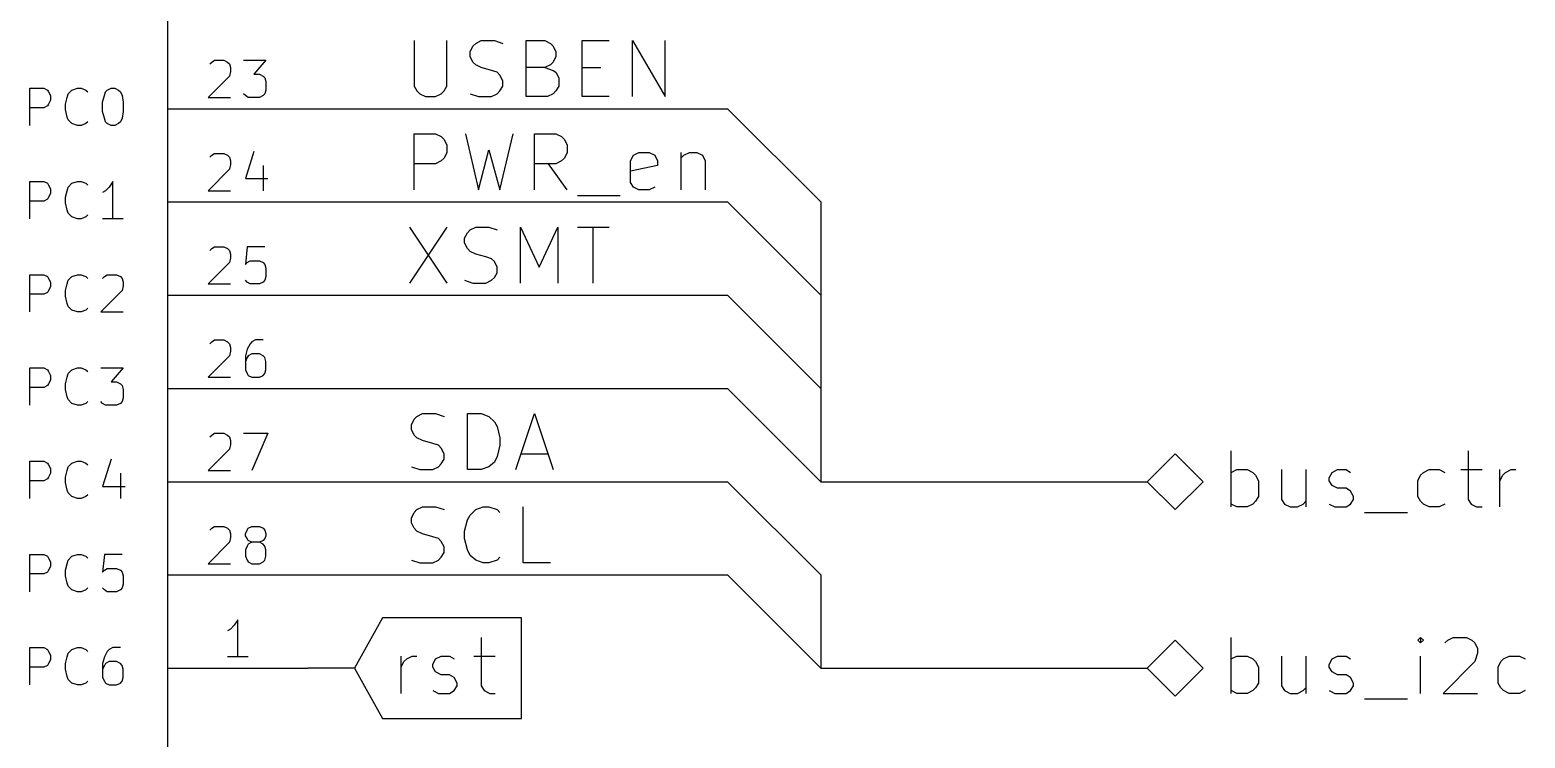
# Model space of a CAD drawing. Extents: x 10 to 287, y -200 to -10.
# Drawn here: x 119.43 to 160.15, y -100.97 to -81.67 of the extents above; entities that cross this region are included whole.
import ezdxf

# ---------------------------------------------------------------- set-up
doc = ezdxf.new("R2010")
doc.units = 0
doc.header["$MEASUREMENT"] = 0
doc.layers.add('BLACK', color=7, linetype='CONTINUOUS')
doc.layers.add('WHITE', color=7, linetype='CONTINUOUS')

msp = doc.modelspace()

# ---------------------------------------------------------------- linework, layer by layer
at = {"layer": 'Black'}
for p, q in [((123.19, -123.19), (123.19, -59.69)), ((124.333, -82.6008), (124.384, -82.55)), ((124.384, -82.55), (124.46, -82.4992)), ((124.46, -82.4992), (124.714, -82.4992)), ((124.714, -82.4992), (124.816, -82.55)), ((124.816, -82.55), (124.866, -82.6008)), ((124.866, -82.6008), (124.892, -82.7024)), ((125.247, -82.4992), (125.857, -82.4992)), ((125.857, -82.4992), (125.527, -82.8802)), ((124.866, -82.931), (124.282, -83.5152)), ((124.892, -82.804), (124.866, -82.931)), ((124.892, -82.7024), (124.892, -82.804)), ((125.527, -82.8802), (125.679, -82.8802)), ((125.679, -82.8802), (125.781, -82.931)), ((125.781, -82.931), (125.832, -82.9818)), ((125.832, -82.9818), (125.857, -83.0834)), ((125.298, -83.4644), (125.247, -83.4136)), ((125.374, -83.5152), (125.298, -83.4644)), ((125.781, -83.4644), (125.679, -83.5152)), ((125.832, -83.4136), (125.781, -83.4644)), ((125.857, -83.312), (125.832, -83.4136)), ((125.857, -83.0834), (125.857, -83.312)), ((123.19, -83.82), (127, -83.82)), ((124.282, -83.5152), (124.892, -83.5152)), ((125.679, -83.5152), (125.374, -83.5152)), ((127, -83.82), (138.43, -83.82)), ((138.43, -83.82), (140.97, -86.36)), ((124.333, -85.1408), (124.384, -85.09)), ((124.384, -85.09), (124.46, -85.0392)), ((124.46, -85.0392), (124.714, -85.0392)), ((124.714, -85.0392), (124.816, -85.09)), ((124.816, -85.09), (124.866, -85.1408)), ((125.527, -84.9884), (125.298, -85.725)), ((124.866, -85.471), (124.282, -86.0552)), ((124.866, -85.1408), (124.892, -85.2424)), ((124.892, -85.344), (124.866, -85.471)), ((124.892, -85.2424), (124.892, -85.344)), ((125.781, -85.3694), (125.781, -86.0552)), ((125.298, -85.725), (125.908, -85.725)), ((124.282, -86.0552), (124.892, -86.0552)), ((123.19, -86.36), (127, -86.36)), ((127, -86.36), (138.43, -86.36)), ((138.43, -86.36), (140.97, -88.9)), ((140.97, -86.36), (140.97, -93.98)), ((124.333, -87.6808), (124.384, -87.63)), ((124.384, -87.63), (124.46, -87.5792)), ((124.46, -87.5792), (124.714, -87.5792)), ((124.714, -87.5792), (124.816, -87.63)), ((124.816, -87.63), (124.866, -87.6808)), ((124.866, -87.6808), (124.892, -87.7824)), ((124.892, -87.884), (124.866, -88.011)), ((124.892, -87.7824), (124.892, -87.884)), ((125.349, -87.5792), (125.298, -88.0618)), ((125.832, -87.5792), (125.349, -87.5792)), ((124.866, -88.011), (124.282, -88.5952)), ((125.298, -88.0618), (125.349, -88.011)), ((125.349, -88.011), (125.425, -87.9602)), ((125.425, -87.9602), (125.679, -87.9602)), ((125.679, -87.9602), (125.781, -88.011)), ((125.781, -88.011), (125.832, -88.0618)), ((125.832, -88.0618), (125.857, -88.1634)), ((125.857, -88.1634), (125.857, -88.392)), ((124.282, -88.5952), (124.892, -88.5952)), ((125.349, -88.5444), (125.298, -88.4936)), ((125.425, -88.5952), (125.349, -88.5444)), ((125.679, -88.5952), (125.425, -88.5952)), ((125.781, -88.5444), (125.679, -88.5952)), ((125.832, -88.4936), (125.781, -88.5444)), ((125.857, -88.392), (125.832, -88.4936)), ((123.19, -88.9), (127, -88.9)), ((127, -88.9), (138.43, -88.9)), ((138.43, -88.9), (140.97, -91.44)), ((124.333, -90.2208), (124.384, -90.17)), ((124.384, -90.17), (124.46, -90.1192)), ((124.46, -90.1192), (124.714, -90.1192)), ((124.714, -90.1192), (124.816, -90.17)), ((124.816, -90.17), (124.866, -90.2208)), ((124.866, -90.2208), (124.892, -90.3224)), ((124.892, -90.3224), (124.892, -90.424)), ((125.349, -90.3732), (125.298, -90.551)), ((125.425, -90.2208), (125.349, -90.3732)), ((125.476, -90.17), (125.425, -90.2208)), ((125.578, -90.1192), (125.476, -90.17)), ((125.781, -90.1192), (125.578, -90.1192)), ((124.866, -90.551), (124.282, -91.1352)), ((124.892, -90.424), (124.866, -90.551)), ((125.298, -90.551), (125.298, -90.932)), ((125.349, -90.6018), (125.298, -90.7034)), ((125.374, -90.551), (125.349, -90.6018)), ((125.476, -90.5002), (125.374, -90.551)), ((125.679, -90.5002), (125.476, -90.5002)), ((125.781, -90.551), (125.679, -90.5002)), ((125.832, -90.6018), (125.781, -90.551)), ((125.857, -90.7034), (125.832, -90.6018)), ((125.857, -90.932), (125.857, -90.7034)), ((124.282, -91.1352), (124.892, -91.1352)), ((125.298, -90.932), (125.349, -91.0336)), ((125.349, -91.0336), (125.374, -91.0844)), ((125.374, -91.0844), (125.476, -91.1352)), ((125.476, -91.1352), (125.679, -91.1352)), ((125.679, -91.1352), (125.781, -91.0844)), ((125.781, -91.0844), (125.832, -91.0336)), ((125.832, -91.0336), (125.857, -90.932)), ((123.19, -91.44), (127, -91.44)), ((127, -91.44), (138.43, -91.44)), ((138.43, -91.44), (140.97, -93.98)), ((124.333, -92.7608), (124.384, -92.71)), ((124.384, -92.71), (124.46, -92.6592)), ((124.46, -92.6592), (124.714, -92.6592)), ((124.714, -92.6592), (124.816, -92.71)), ((124.816, -92.71), (124.866, -92.7608)), ((124.866, -92.7608), (124.892, -92.8624)), ((125.247, -92.6592), (125.908, -92.6592)), ((125.908, -92.6592), (125.476, -93.6752)), ((124.866, -93.091), (124.282, -93.6752)), ((124.892, -92.964), (124.866, -93.091)), ((124.892, -92.8624), (124.892, -92.964)), ((149.86, -93.98), (150.622, -93.218)), ((150.622, -93.218), (151.384, -93.98)), ((152.146, -94.6658), (152.146, -93.1418)), ((158.598, -93.1418), (158.598, -94.4626)), ((123.19, -93.98), (127, -93.98)), ((124.282, -93.6752), (124.892, -93.6752)), ((127, -93.98), (138.43, -93.98)), ((138.43, -93.98), (140.97, -96.52)), ((140.97, -93.98), (149.86, -93.98)), ((150.622, -94.742), (149.86, -93.98)), ((151.384, -93.98), (150.622, -94.742)), ((152.146, -93.726), (152.298, -93.6498)), ((152.298, -93.6498), (152.578, -93.6498)), ((152.578, -93.6498), (152.73, -93.726)), ((152.73, -93.726), (152.806, -93.8022)), ((152.806, -93.8022), (152.883, -93.9546)), ((152.883, -93.9546), (152.883, -94.3864)), ((153.518, -93.6498), (153.518, -94.4626)), ((154.178, -93.6498), (154.178, -94.6658)), ((154.813, -93.8784), (154.889, -93.726)), ((154.813, -93.9546), (154.813, -93.8784)), ((154.889, -94.0816), (154.813, -93.9546)), ((154.889, -93.726), (155.042, -93.6498)), ((155.042, -93.6498), (155.27, -93.6498)), ((155.27, -93.6498), (155.397, -93.726)), ((157.226, -93.9546), (157.302, -93.8022)), ((157.226, -94.3864), (157.226, -93.9546)), ((157.302, -93.8022), (157.378, -93.726)), ((157.378, -93.726), (157.531, -93.6498)), ((157.531, -93.6498), (157.81, -93.6498)), ((157.81, -93.6498), (157.963, -93.726)), ((158.394, -93.6498), (158.979, -93.6498)), ((159.461, -94.6658), (159.461, -93.6498)), ((159.461, -93.9546), (159.537, -93.8022)), ((159.537, -93.8022), (159.614, -93.726)), ((159.614, -93.726), (159.766, -93.6498)), ((159.766, -93.6498), (159.893, -93.6498)), ((152.883, -94.3864), (152.806, -94.5134)), ((155.042, -94.1578), (154.889, -94.0816)), ((155.27, -94.1578), (155.042, -94.1578)), ((155.397, -94.234), (155.27, -94.1578)), ((155.473, -94.3864), (155.397, -94.234)), ((155.473, -94.4626), (155.473, -94.3864)), ((157.302, -94.5134), (157.226, -94.3864)), ((152.298, -94.6658), (152.146, -94.5896)), ((152.578, -94.6658), (152.298, -94.6658)), ((152.73, -94.5896), (152.578, -94.6658)), ((152.806, -94.5134), (152.73, -94.5896)), ((153.518, -94.4626), (153.594, -94.5896)), ((153.594, -94.5896), (153.746, -94.6658)), ((153.746, -94.6658), (153.949, -94.6658)), ((153.949, -94.6658), (154.102, -94.5896)), ((154.102, -94.5896), (154.178, -94.5134)), ((154.813, -94.5896), (154.965, -94.6658)), ((154.965, -94.6658), (155.27, -94.6658)), ((155.27, -94.6658), (155.397, -94.5896)), ((155.397, -94.5896), (155.473, -94.4626)), ((155.778, -94.8182), (156.947, -94.8182)), ((157.378, -94.5896), (157.302, -94.5134)), ((157.531, -94.6658), (157.378, -94.5896)), ((157.81, -94.6658), (157.531, -94.6658)), ((157.963, -94.5896), (157.81, -94.6658)), ((158.598, -94.4626), (158.674, -94.5896)), ((158.674, -94.5896), (158.826, -94.6658)), ((158.826, -94.6658), (158.979, -94.6658)), ((124.333, -95.3008), (124.384, -95.25)), ((124.384, -95.25), (124.46, -95.1992)), ((124.46, -95.1992), (124.714, -95.1992)), ((124.714, -95.1992), (124.816, -95.25)), ((124.816, -95.25), (124.866, -95.3008)), ((125.349, -95.3008), (125.374, -95.25)), ((125.374, -95.25), (125.476, -95.1992)), ((125.476, -95.1992), (125.679, -95.1992)), ((125.679, -95.1992), (125.781, -95.25)), ((125.781, -95.25), (125.832, -95.3008)), ((124.866, -95.631), (124.282, -96.2152)), ((124.866, -95.3008), (124.892, -95.4024)), ((124.892, -95.504), (124.866, -95.631)), ((124.892, -95.4024), (124.892, -95.504)), ((125.298, -95.4024), (125.349, -95.3008)), ((125.298, -95.4532), (125.298, -95.4024)), ((125.349, -95.5294), (125.298, -95.4532)), ((125.374, -95.5802), (125.349, -95.5294)), ((125.374, -95.6818), (125.349, -95.7326)), ((125.476, -95.631), (125.374, -95.5802)), ((125.476, -95.631), (125.374, -95.6818)), ((125.679, -95.631), (125.476, -95.631)), ((125.781, -95.5802), (125.679, -95.631)), ((125.781, -95.6818), (125.679, -95.631)), ((125.832, -95.5294), (125.781, -95.5802)), ((125.832, -95.7326), (125.781, -95.6818)), ((125.832, -95.3008), (125.857, -95.4024)), ((125.857, -95.4532), (125.832, -95.5294)), ((125.857, -95.4024), (125.857, -95.4532)), ((125.349, -95.7326), (125.298, -95.8342)), ((125.298, -95.8342), (125.298, -96.012)), ((125.298, -96.012), (125.349, -96.1136)), ((125.857, -95.8342), (125.832, -95.7326)), ((125.832, -96.1136), (125.857, -96.012)), ((125.857, -96.012), (125.857, -95.8342)), ((124.282, -96.2152), (124.892, -96.2152)), ((125.349, -96.1136), (125.374, -96.1644)), ((125.374, -96.1644), (125.476, -96.2152)), ((125.476, -96.2152), (125.679, -96.2152)), ((125.679, -96.2152), (125.781, -96.1644)), ((125.781, -96.1644), (125.832, -96.1136)), ((123.19, -96.52), (127, -96.52)), ((127, -96.52), (138.43, -96.52)), ((138.43, -96.52), (140.97, -99.06)), ((140.97, -96.52), (140.97, -99.06)), ((129.032, -97.6884), (128.27, -99.06)), ((132.817, -97.6884), (129.032, -97.6884)), ((132.817, -99.06), (132.817, -97.6884)), ((124.892, -97.9932), (124.816, -98.044)), ((124.993, -97.8916), (124.892, -97.9932)), ((125.095, -97.7392), (124.993, -97.8916)), ((125.095, -98.7552), (125.095, -97.7392)), ((131.724, -98.2218), (131.724, -99.5426)), ((149.86, -99.06), (150.622, -98.298)), ((150.622, -98.298), (151.384, -99.06)), ((152.146, -99.7458), (152.146, -98.2218)), ((157.302, -98.2218), (157.226, -98.298)), ((157.226, -98.298), (157.302, -98.3742)), ((157.378, -98.298), (157.302, -98.2218)), ((157.302, -98.2218), (157.302, -98.3742)), ((157.302, -98.3742), (157.378, -98.298)), ((157.963, -98.3742), (158.039, -98.298)), ((158.039, -98.298), (158.191, -98.2218)), ((158.191, -98.2218), (158.547, -98.2218)), ((158.547, -98.2218), (158.699, -98.298)), ((158.699, -98.298), (158.775, -98.3742)), ((158.775, -98.3742), (158.852, -98.5266)), ((158.852, -98.5266), (158.852, -98.6536)), ((125.374, -98.7552), (124.816, -98.7552)), ((129.54, -99.7458), (129.54, -98.7298)), ((129.54, -99.0346), (129.616, -98.8822)), ((129.616, -98.8822), (129.692, -98.806)), ((129.692, -98.806), (129.845, -98.7298)), ((129.845, -98.7298), (129.972, -98.7298)), ((130.404, -98.9584), (130.48, -98.806)), ((130.48, -98.806), (130.632, -98.7298)), ((130.632, -98.7298), (130.861, -98.7298)), ((130.861, -98.7298), (130.988, -98.806)), ((131.521, -98.7298), (132.105, -98.7298)), ((152.146, -98.806), (152.298, -98.7298)), ((152.298, -98.7298), (152.578, -98.7298)), ((152.578, -98.7298), (152.73, -98.806)), ((152.73, -98.806), (152.806, -98.8822)), ((152.806, -98.8822), (152.883, -99.0346)), ((153.518, -98.7298), (153.518, -99.5426)), ((154.178, -98.7298), (154.178, -99.7458)), ((154.813, -98.9584), (154.889, -98.806)), ((154.889, -98.806), (155.042, -98.7298)), ((155.042, -98.7298), (155.27, -98.7298)), ((155.27, -98.7298), (155.397, -98.806)), ((157.302, -99.7458), (157.302, -98.7298)), ((158.775, -98.8822), (157.912, -99.7458)), ((158.852, -98.6536), (158.775, -98.8822)), ((159.41, -99.0346), (159.487, -98.8822)), ((159.487, -98.8822), (159.563, -98.806)), ((159.563, -98.806), (159.715, -98.7298)), ((159.715, -98.7298), (159.995, -98.7298)), ((159.995, -98.7298), (160.147, -98.806)), ((123.19, -99.06), (127, -99.06)), ((128.27, -99.06), (127, -99.06)), ((128.27, -99.06), (129.032, -100.432)), ((130.404, -99.0346), (130.404, -98.9584)), ((130.48, -99.1616), (130.404, -99.0346)), ((130.632, -99.2378), (130.48, -99.1616)), ((130.861, -99.2378), (130.632, -99.2378)), ((130.988, -99.314), (130.861, -99.2378)), ((131.064, -99.4664), (130.988, -99.314)), ((132.817, -100.432), (132.817, -99.06)), ((140.97, -99.06), (149.86, -99.06)), ((150.622, -99.822), (149.86, -99.06)), ((151.384, -99.06), (150.622, -99.822)), ((152.883, -99.0346), (152.883, -99.4664)), ((154.813, -99.0346), (154.813, -98.9584)), ((154.889, -99.1616), (154.813, -99.0346)), ((155.042, -99.2378), (154.889, -99.1616)), ((155.27, -99.2378), (155.042, -99.2378)), ((155.397, -99.314), (155.27, -99.2378)), ((155.473, -99.4664), (155.397, -99.314)), ((159.41, -99.4664), (159.41, -99.0346)), ((130.404, -99.6696), (130.556, -99.7458)), ((130.556, -99.7458), (130.861, -99.7458)), ((130.861, -99.7458), (130.988, -99.6696)), ((130.988, -99.6696), (131.064, -99.5426)), ((131.064, -99.5426), (131.064, -99.4664)), ((131.724, -99.5426), (131.801, -99.6696)), ((131.801, -99.6696), (131.953, -99.7458)), ((131.953, -99.7458), (132.105, -99.7458)), ((152.298, -99.7458), (152.146, -99.6696)), ((152.578, -99.7458), (152.298, -99.7458)), ((152.73, -99.6696), (152.578, -99.7458)), ((152.806, -99.5934), (152.73, -99.6696)), ((152.883, -99.4664), (152.806, -99.5934)), ((153.518, -99.5426), (153.594, -99.6696)), ((153.594, -99.6696), (153.746, -99.7458)), ((153.746, -99.7458), (153.949, -99.7458)), ((153.949, -99.7458), (154.102, -99.6696)), ((154.102, -99.6696), (154.178, -99.5934)), ((154.813, -99.6696), (154.965, -99.7458)), ((154.965, -99.7458), (155.27, -99.7458)), ((155.27, -99.7458), (155.397, -99.6696)), ((155.397, -99.6696), (155.473, -99.5426)), ((155.473, -99.5426), (155.473, -99.4664)), ((157.912, -99.7458), (158.852, -99.7458)), ((159.487, -99.5934), (159.41, -99.4664)), ((159.563, -99.6696), (159.487, -99.5934)), ((159.715, -99.7458), (159.563, -99.6696)), ((159.995, -99.7458), (159.715, -99.7458)), ((160.147, -99.6696), (159.995, -99.7458)), ((155.778, -99.8982), (156.947, -99.8982)), ((129.032, -100.432), (132.817, -100.432))]:
    msp.add_line(p, q, dxfattribs=at)
at = {"layer": 'White'}
for p, q in [((129.896, -81.9658), (129.896, -83.2104)), ((130.785, -83.2104), (130.785, -81.9658)), ((131.42, -82.2706), (131.496, -82.1182)), ((131.496, -82.1182), (131.572, -82.042)), ((131.572, -82.042), (131.724, -81.9658)), ((131.724, -81.9658), (132.08, -81.9658)), ((132.08, -81.9658), (132.309, -82.042)), ((132.944, -83.4898), (132.944, -81.9658)), ((132.944, -81.9658), (133.452, -81.9658)), ((133.452, -81.9658), (133.604, -82.042)), ((133.604, -82.042), (133.68, -82.1182)), ((133.68, -82.1182), (133.756, -82.2706)), ((134.468, -83.4898), (134.468, -81.9658)), ((134.468, -81.9658), (135.204, -81.9658)), ((135.839, -83.4898), (135.839, -81.9658)), ((135.839, -81.9658), (136.728, -83.4898)), ((136.728, -83.4898), (136.728, -81.9658)), ((131.42, -82.3976), (131.42, -82.2706)), ((131.496, -82.55), (131.42, -82.3976)), ((131.572, -82.6262), (131.496, -82.55)), ((131.724, -82.7024), (131.572, -82.6262)), ((133.604, -82.6262), (133.452, -82.7024)), ((133.68, -82.55), (133.604, -82.6262)), ((133.756, -82.3976), (133.68, -82.55)), ((133.756, -82.2706), (133.756, -82.3976)), ((132.004, -82.7786), (131.724, -82.7024)), ((132.156, -82.8294), (132.004, -82.7786)), ((132.232, -82.9056), (132.156, -82.8294)), ((132.309, -83.058), (132.232, -82.9056)), ((132.309, -83.2104), (132.309, -83.058)), ((133.452, -82.7024), (132.944, -82.7024)), ((133.452, -82.7024), (133.68, -82.7786)), ((133.68, -82.7786), (133.756, -82.8294)), ((133.756, -82.8294), (133.833, -82.9818)), ((133.833, -82.9818), (133.833, -83.2104)), ((134.468, -82.7024), (134.976, -82.7024)), ((119.431, -84.2772), (119.431, -83.2612)), ((119.431, -83.2612), (119.812, -83.2612)), ((119.812, -83.2612), (119.913, -83.312)), ((119.913, -83.312), (119.939, -83.3628)), ((119.939, -83.3628), (119.99, -83.4644)), ((119.99, -83.4644), (119.99, -83.5914)), ((120.447, -83.5152), (120.472, -83.4136)), ((120.472, -83.4136), (120.574, -83.312)), ((120.574, -83.312), (120.726, -83.2612)), ((120.726, -83.2612), (120.828, -83.2612)), ((120.828, -83.2612), (120.955, -83.312)), ((120.955, -83.312), (121.006, -83.3628)), ((121.412, -83.6422), (121.463, -83.4644)), ((121.463, -83.4644), (121.488, -83.3628)), ((121.488, -83.3628), (121.539, -83.312)), ((121.539, -83.312), (121.641, -83.2612)), ((121.641, -83.2612), (121.742, -83.2612)), ((121.742, -83.2612), (121.844, -83.312)), ((121.844, -83.312), (121.895, -83.3628)), ((121.895, -83.3628), (121.945, -83.4644)), ((121.945, -83.4644), (121.971, -83.6422)), ((129.896, -83.2104), (129.972, -83.3374)), ((129.972, -83.3374), (130.048, -83.4136)), ((130.048, -83.4136), (130.2, -83.4898)), ((130.48, -83.4898), (130.632, -83.4136)), ((130.632, -83.4136), (130.708, -83.3374)), ((130.708, -83.3374), (130.785, -83.2104)), ((131.42, -83.4136), (131.648, -83.4898)), ((132.004, -83.4898), (132.156, -83.4136)), ((132.156, -83.4136), (132.232, -83.3374)), ((132.232, -83.3374), (132.309, -83.2104)), ((133.68, -83.4136), (133.528, -83.4898)), ((133.756, -83.3374), (133.68, -83.4136)), ((133.833, -83.2104), (133.756, -83.3374)), ((119.812, -83.7946), (119.431, -83.7946)), ((119.913, -83.7438), (119.812, -83.7946)), ((119.939, -83.693), (119.913, -83.7438)), ((119.99, -83.5914), (119.939, -83.693)), ((120.396, -83.693), (120.447, -83.5152)), ((120.396, -83.8454), (120.396, -83.693)), ((120.447, -84.0486), (120.396, -83.8454)), ((121.412, -83.8962), (121.412, -83.6422)), ((121.971, -83.6422), (121.971, -83.8962)), ((130.2, -83.4898), (130.48, -83.4898)), ((131.648, -83.4898), (132.004, -83.4898)), ((133.528, -83.4898), (132.944, -83.4898)), ((135.204, -83.4898), (134.468, -83.4898)), ((120.472, -84.1248), (120.447, -84.0486)), ((120.574, -84.2264), (120.472, -84.1248)), ((120.726, -84.2772), (120.574, -84.2264)), ((120.828, -84.2772), (120.726, -84.2772)), ((120.955, -84.2264), (120.828, -84.2772)), ((121.006, -84.1756), (120.955, -84.2264)), ((121.463, -84.074), (121.412, -83.8962)), ((121.488, -84.1756), (121.463, -84.074)), ((121.539, -84.2264), (121.488, -84.1756)), ((121.641, -84.2772), (121.539, -84.2264)), ((121.742, -84.2772), (121.641, -84.2772)), ((121.844, -84.2264), (121.742, -84.2772)), ((121.895, -84.1756), (121.844, -84.2264)), ((121.945, -84.074), (121.895, -84.1756)), ((121.971, -83.8962), (121.945, -84.074)), ((129.896, -86.0298), (129.896, -84.5058)), ((129.896, -84.5058), (130.48, -84.5058)), ((130.48, -84.5058), (130.632, -84.582)), ((130.632, -84.582), (130.708, -84.6582)), ((130.708, -84.6582), (130.785, -84.8106)), ((131.293, -84.5058), (131.648, -86.0298)), ((132.232, -86.0298), (132.588, -84.5058)), ((133.172, -86.0298), (133.172, -84.5058)), ((133.172, -84.5058), (133.756, -84.5058)), ((133.756, -84.5058), (133.909, -84.582)), ((133.909, -84.582), (133.985, -84.6582)), ((133.985, -84.6582), (134.061, -84.8106)), ((130.785, -85.0138), (130.708, -85.1662)), ((130.785, -84.8106), (130.785, -85.0138)), ((131.648, -86.0298), (131.928, -84.9376)), ((131.928, -84.9376), (132.232, -86.0298)), ((134.061, -85.0138), (133.985, -85.1662)), ((134.061, -84.8106), (134.061, -85.0138)), ((135.788, -85.2424), (135.865, -85.09)), ((135.865, -85.09), (136.017, -85.0138)), ((136.017, -85.0138), (136.296, -85.0138)), ((136.296, -85.0138), (136.449, -85.09)), ((136.449, -85.09), (136.525, -85.2424)), ((137.16, -85.0138), (137.16, -86.0298)), ((137.16, -85.1662), (137.236, -85.09)), ((137.236, -85.09), (137.389, -85.0138)), ((137.389, -85.0138), (137.592, -85.0138)), ((137.592, -85.0138), (137.744, -85.09)), ((137.744, -85.09), (137.82, -85.2424)), ((130.48, -85.3186), (129.896, -85.3186)), ((130.632, -85.2424), (130.48, -85.3186)), ((130.708, -85.1662), (130.632, -85.2424)), ((133.756, -85.3186), (133.172, -85.3186)), ((134.061, -86.0298), (133.553, -85.3186)), ((133.909, -85.2424), (133.756, -85.3186)), ((133.985, -85.1662), (133.909, -85.2424)), ((135.788, -85.8266), (135.788, -85.2424)), ((136.525, -85.3694), (135.788, -85.5218)), ((136.525, -85.2424), (136.525, -85.3694)), ((137.82, -85.2424), (137.82, -86.0298)), ((119.431, -86.8172), (119.431, -85.8012)), ((119.431, -85.8012), (119.812, -85.8012)), ((119.812, -85.8012), (119.913, -85.852)), ((119.913, -85.852), (119.939, -85.9028)), ((119.939, -85.9028), (119.99, -86.0044)), ((120.472, -85.9536), (120.574, -85.852)), ((120.574, -85.852), (120.726, -85.8012)), ((120.726, -85.8012), (120.828, -85.8012)), ((120.828, -85.8012), (120.955, -85.852)), ((120.955, -85.852), (121.006, -85.9028)), ((121.691, -85.8012), (121.59, -85.9536)), ((121.691, -86.8172), (121.691, -85.8012)), ((135.865, -85.9536), (135.788, -85.8266)), ((119.913, -86.2838), (119.812, -86.3346)), ((119.939, -86.233), (119.913, -86.2838)), ((119.99, -86.1314), (119.939, -86.233)), ((119.99, -86.0044), (119.99, -86.1314)), ((120.396, -86.233), (120.447, -86.0552)), ((120.396, -86.3854), (120.396, -86.233)), ((120.447, -86.0552), (120.472, -85.9536)), ((121.488, -86.0552), (121.412, -86.106)), ((121.59, -85.9536), (121.488, -86.0552)), ((134.341, -86.1822), (135.509, -86.1822)), ((136.017, -86.0298), (135.865, -85.9536)), ((136.296, -86.0298), (136.017, -86.0298)), ((136.449, -85.9536), (136.296, -86.0298)), ((119.812, -86.3346), (119.431, -86.3346)), ((120.447, -86.5886), (120.396, -86.3854)), ((120.472, -86.6648), (120.447, -86.5886)), ((120.574, -86.7664), (120.472, -86.6648)), ((121.006, -86.7156), (120.955, -86.7664)), ((120.726, -86.8172), (120.574, -86.7664)), ((120.828, -86.8172), (120.726, -86.8172)), ((120.955, -86.7664), (120.828, -86.8172)), ((121.971, -86.8172), (121.412, -86.8172)), ((129.769, -87.0458), (130.785, -88.5698)), ((130.785, -87.0458), (129.769, -88.5698)), ((131.343, -87.1982), (131.42, -87.122)), ((131.42, -87.122), (131.572, -87.0458)), ((131.572, -87.0458), (131.928, -87.0458)), ((131.928, -87.0458), (132.156, -87.122)), ((132.791, -88.5698), (132.791, -87.0458)), ((132.791, -87.0458), (133.299, -88.138)), ((133.299, -88.138), (133.807, -87.0458)), ((133.807, -87.0458), (133.807, -88.5698)), ((134.341, -87.0458), (135.204, -87.0458)), ((134.772, -88.5698), (134.772, -87.0458)), ((131.267, -87.3506), (131.343, -87.1982)), ((131.267, -87.4776), (131.267, -87.3506)), ((131.343, -87.63), (131.267, -87.4776)), ((131.42, -87.7062), (131.343, -87.63)), ((131.572, -87.7824), (131.42, -87.7062)), ((131.851, -87.8586), (131.572, -87.7824)), ((132.004, -87.9094), (131.851, -87.8586)), ((132.08, -87.9856), (132.004, -87.9094)), ((119.431, -89.3572), (119.431, -88.3412)), ((119.431, -88.3412), (119.812, -88.3412)), ((119.812, -88.3412), (119.913, -88.392)), ((120.574, -88.392), (120.726, -88.3412)), ((120.726, -88.3412), (120.828, -88.3412)), ((120.828, -88.3412), (120.955, -88.392)), ((121.463, -88.392), (121.539, -88.3412)), ((121.539, -88.3412), (121.793, -88.3412)), ((121.793, -88.3412), (121.895, -88.392)), ((132.156, -88.138), (132.08, -87.9856)), ((132.08, -88.4174), (132.156, -88.2904)), ((132.156, -88.2904), (132.156, -88.138)), ((119.913, -88.392), (119.939, -88.4428)), ((119.939, -88.4428), (119.99, -88.5444)), ((119.99, -88.6714), (119.939, -88.773)), ((119.99, -88.5444), (119.99, -88.6714)), ((120.396, -88.773), (120.447, -88.5952)), ((120.447, -88.5952), (120.472, -88.4936)), ((120.472, -88.4936), (120.574, -88.392)), ((120.955, -88.392), (121.006, -88.4428)), ((121.412, -88.4428), (121.463, -88.392)), ((121.895, -88.392), (121.945, -88.4428)), ((121.945, -88.4428), (121.971, -88.5444)), ((121.971, -88.646), (121.945, -88.773)), ((121.971, -88.5444), (121.971, -88.646)), ((131.267, -88.4936), (131.496, -88.5698)), ((131.496, -88.5698), (131.851, -88.5698)), ((131.851, -88.5698), (132.004, -88.4936)), ((132.004, -88.4936), (132.08, -88.4174)), ((119.812, -88.8746), (119.431, -88.8746)), ((119.913, -88.8238), (119.812, -88.8746)), ((119.939, -88.773), (119.913, -88.8238)), ((120.396, -88.9254), (120.396, -88.773)), ((120.447, -89.1286), (120.396, -88.9254)), ((120.472, -89.2048), (120.447, -89.1286)), ((121.945, -88.773), (121.361, -89.3572)), ((120.574, -89.3064), (120.472, -89.2048)), ((120.726, -89.3572), (120.574, -89.3064)), ((120.828, -89.3572), (120.726, -89.3572)), ((120.955, -89.3064), (120.828, -89.3572)), ((121.006, -89.2556), (120.955, -89.3064)), ((121.361, -89.3572), (121.971, -89.3572)), ((119.431, -91.8972), (119.431, -90.8812)), ((119.431, -90.8812), (119.812, -90.8812)), ((119.812, -90.8812), (119.913, -90.932)), ((119.913, -90.932), (119.939, -90.9828)), ((119.939, -90.9828), (119.99, -91.0844)), ((119.99, -91.0844), (119.99, -91.2114)), ((120.396, -91.313), (120.447, -91.1352)), ((120.447, -91.1352), (120.472, -91.0336)), ((120.472, -91.0336), (120.574, -90.932)), ((120.574, -90.932), (120.726, -90.8812)), ((120.726, -90.8812), (120.828, -90.8812)), ((120.828, -90.8812), (120.955, -90.932)), ((120.955, -90.932), (121.006, -90.9828)), ((121.361, -90.8812), (121.971, -90.8812)), ((121.971, -90.8812), (121.641, -91.2622)), ((119.812, -91.4146), (119.431, -91.4146)), ((119.913, -91.3638), (119.812, -91.4146)), ((119.939, -91.313), (119.913, -91.3638)), ((119.99, -91.2114), (119.939, -91.313)), ((120.396, -91.4654), (120.396, -91.313)), ((120.447, -91.6686), (120.396, -91.4654)), ((121.641, -91.2622), (121.793, -91.2622)), ((121.793, -91.2622), (121.895, -91.313)), ((121.895, -91.313), (121.945, -91.3638)), ((121.945, -91.3638), (121.971, -91.4654)), ((121.971, -91.4654), (121.971, -91.694)), ((120.472, -91.7448), (120.447, -91.6686)), ((120.574, -91.8464), (120.472, -91.7448)), ((120.726, -91.8972), (120.574, -91.8464)), ((120.828, -91.8972), (120.726, -91.8972)), ((120.955, -91.8464), (120.828, -91.8972)), ((121.006, -91.7956), (120.955, -91.8464)), ((121.412, -91.8464), (121.361, -91.7956)), ((121.488, -91.8972), (121.412, -91.8464)), ((121.793, -91.8972), (121.488, -91.8972)), ((121.895, -91.8464), (121.793, -91.8972)), ((121.945, -91.7956), (121.895, -91.8464)), ((121.971, -91.694), (121.945, -91.7956)), ((129.819, -92.4306), (129.896, -92.2782)), ((129.896, -92.2782), (129.972, -92.202)), ((129.972, -92.202), (130.124, -92.1258)), ((130.124, -92.1258), (130.48, -92.1258)), ((130.48, -92.1258), (130.708, -92.202)), ((131.343, -93.6498), (131.343, -92.1258)), ((131.343, -92.1258), (131.724, -92.1258)), ((131.724, -92.1258), (131.928, -92.202)), ((131.928, -92.202), (132.08, -92.3544)), ((132.08, -92.3544), (132.156, -92.4814)), ((132.664, -93.6498), (133.172, -92.1258)), ((133.172, -92.1258), (133.68, -93.6498)), ((129.819, -92.5576), (129.819, -92.4306)), ((129.896, -92.71), (129.819, -92.5576)), ((129.972, -92.7862), (129.896, -92.71)), ((130.124, -92.8624), (129.972, -92.7862)), ((132.156, -92.4814), (132.232, -92.7862)), ((132.232, -92.7862), (132.232, -92.9894)), ((130.404, -92.9386), (130.124, -92.8624)), ((130.556, -92.9894), (130.404, -92.9386)), ((130.632, -93.0656), (130.556, -92.9894)), ((130.708, -93.218), (130.632, -93.0656)), ((130.708, -93.3704), (130.708, -93.218)), ((132.232, -92.9894), (132.156, -93.2942)), ((132.791, -93.218), (133.528, -93.218)), ((119.431, -94.4372), (119.431, -93.4212)), ((119.431, -93.4212), (119.812, -93.4212)), ((119.812, -93.4212), (119.913, -93.472)), ((119.913, -93.472), (119.939, -93.5228)), ((119.939, -93.5228), (119.99, -93.6244)), ((119.99, -93.6244), (119.99, -93.7514)), ((120.447, -93.6752), (120.472, -93.5736)), ((120.472, -93.5736), (120.574, -93.472)), ((120.574, -93.472), (120.726, -93.4212)), ((120.726, -93.4212), (120.828, -93.4212)), ((120.828, -93.4212), (120.955, -93.472)), ((120.955, -93.472), (121.006, -93.5228)), ((121.641, -93.3704), (121.412, -94.107)), ((129.819, -93.5736), (130.048, -93.6498)), ((130.404, -93.6498), (130.556, -93.5736)), ((130.556, -93.5736), (130.632, -93.4974)), ((130.632, -93.4974), (130.708, -93.3704)), ((131.928, -93.5736), (131.724, -93.6498)), ((132.08, -93.4466), (131.928, -93.5736)), ((132.156, -93.2942), (132.08, -93.4466)), ((119.812, -93.9546), (119.431, -93.9546)), ((119.913, -93.9038), (119.812, -93.9546)), ((119.939, -93.853), (119.913, -93.9038)), ((119.99, -93.7514), (119.939, -93.853)), ((120.396, -93.853), (120.447, -93.6752)), ((120.396, -94.0054), (120.396, -93.853)), ((120.447, -94.2086), (120.396, -94.0054)), ((121.895, -93.7514), (121.895, -94.4372)), ((130.048, -93.6498), (130.404, -93.6498)), ((131.724, -93.6498), (131.343, -93.6498)), ((120.472, -94.2848), (120.447, -94.2086)), ((120.574, -94.3864), (120.472, -94.2848)), ((120.726, -94.4372), (120.574, -94.3864)), ((120.828, -94.4372), (120.726, -94.4372)), ((120.955, -94.3864), (120.828, -94.4372)), ((121.006, -94.3356), (120.955, -94.3864)), ((121.412, -94.107), (122.022, -94.107)), ((129.819, -94.9706), (129.896, -94.8182)), ((129.896, -94.8182), (129.972, -94.742)), ((129.972, -94.742), (130.124, -94.6658)), ((130.124, -94.6658), (130.48, -94.6658)), ((130.48, -94.6658), (130.708, -94.742)), ((131.42, -94.8944), (131.572, -94.742)), ((131.572, -94.742), (131.775, -94.6658)), ((131.775, -94.6658), (131.928, -94.6658)), ((131.928, -94.6658), (132.156, -94.742)), ((132.156, -94.742), (132.232, -94.8182)), ((132.867, -96.1898), (132.867, -94.6658)), ((129.819, -95.0976), (129.819, -94.9706)), ((129.896, -95.25), (129.819, -95.0976)), ((129.972, -95.3262), (129.896, -95.25)), ((131.267, -95.3262), (131.343, -95.0214)), ((131.343, -95.0214), (131.42, -94.8944)), ((130.124, -95.4024), (129.972, -95.3262)), ((130.404, -95.4786), (130.124, -95.4024)), ((130.556, -95.5294), (130.404, -95.4786)), ((130.632, -95.6056), (130.556, -95.5294)), ((130.708, -95.758), (130.632, -95.6056)), ((131.267, -95.5294), (131.267, -95.3262)), ((131.343, -95.8342), (131.267, -95.5294)), ((119.431, -96.9772), (119.431, -95.9612)), ((119.431, -95.9612), (119.812, -95.9612)), ((119.812, -95.9612), (119.913, -96.012)), ((119.913, -96.012), (119.939, -96.0628)), ((119.939, -96.0628), (119.99, -96.1644)), ((120.472, -96.1136), (120.574, -96.012)), ((120.574, -96.012), (120.726, -95.9612)), ((120.726, -95.9612), (120.828, -95.9612)), ((120.828, -95.9612), (120.955, -96.012)), ((120.955, -96.012), (121.006, -96.0628)), ((121.463, -95.9612), (121.412, -96.4438)), ((121.945, -95.9612), (121.463, -95.9612)), ((130.556, -96.1136), (130.632, -96.0374)), ((130.632, -96.0374), (130.708, -95.9104)), ((130.708, -95.9104), (130.708, -95.758)), ((131.42, -95.9866), (131.343, -95.8342)), ((131.572, -96.1136), (131.42, -95.9866)), ((132.232, -96.0374), (132.156, -96.1136)), ((119.812, -96.4946), (119.431, -96.4946)), ((119.913, -96.4438), (119.812, -96.4946)), ((119.939, -96.393), (119.913, -96.4438)), ((119.99, -96.2914), (119.939, -96.393)), ((119.99, -96.1644), (119.99, -96.2914)), ((120.396, -96.393), (120.447, -96.2152)), ((120.396, -96.5454), (120.396, -96.393)), ((120.447, -96.2152), (120.472, -96.1136)), ((121.412, -96.4438), (121.463, -96.393)), ((121.463, -96.393), (121.539, -96.3422)), ((121.539, -96.3422), (121.793, -96.3422)), ((121.793, -96.3422), (121.895, -96.393)), ((121.895, -96.393), (121.945, -96.4438)), ((121.945, -96.4438), (121.971, -96.5454)), ((129.819, -96.1136), (130.048, -96.1898)), ((130.048, -96.1898), (130.404, -96.1898)), ((130.404, -96.1898), (130.556, -96.1136)), ((131.775, -96.1898), (131.572, -96.1136)), ((131.928, -96.1898), (131.775, -96.1898)), ((132.156, -96.1136), (131.928, -96.1898)), ((133.604, -96.1898), (132.867, -96.1898)), ((120.447, -96.7486), (120.396, -96.5454)), ((120.472, -96.8248), (120.447, -96.7486)), ((120.574, -96.9264), (120.472, -96.8248)), ((121.006, -96.8756), (120.955, -96.9264)), ((121.463, -96.9264), (121.412, -96.8756)), ((121.945, -96.8756), (121.895, -96.9264)), ((121.971, -96.774), (121.945, -96.8756)), ((121.971, -96.5454), (121.971, -96.774)), ((120.726, -96.9772), (120.574, -96.9264)), ((120.828, -96.9772), (120.726, -96.9772)), ((120.955, -96.9264), (120.828, -96.9772)), ((121.539, -96.9772), (121.463, -96.9264)), ((121.793, -96.9772), (121.539, -96.9772)), ((121.895, -96.9264), (121.793, -96.9772)), ((119.431, -99.5172), (119.431, -98.5012)), ((119.431, -98.5012), (119.812, -98.5012)), ((119.812, -98.5012), (119.913, -98.552)), ((120.574, -98.552), (120.726, -98.5012)), ((120.726, -98.5012), (120.828, -98.5012)), ((120.828, -98.5012), (120.955, -98.552)), ((121.691, -98.5012), (121.59, -98.552)), ((121.895, -98.5012), (121.691, -98.5012)), ((119.913, -98.552), (119.939, -98.6028)), ((119.939, -98.933), (119.913, -98.9838)), ((119.939, -98.6028), (119.99, -98.7044)), ((119.99, -98.8314), (119.939, -98.933)), ((119.99, -98.7044), (119.99, -98.8314)), ((120.396, -98.933), (120.447, -98.7552)), ((120.396, -99.0854), (120.396, -98.933)), ((120.447, -98.7552), (120.472, -98.6536)), ((120.472, -98.6536), (120.574, -98.552)), ((120.955, -98.552), (121.006, -98.6028)), ((121.463, -98.7552), (121.412, -98.933)), ((121.412, -98.933), (121.412, -99.314)), ((121.539, -98.6028), (121.463, -98.7552)), ((121.488, -98.933), (121.463, -98.9838)), ((121.59, -98.8822), (121.488, -98.933)), ((121.59, -98.552), (121.539, -98.6028)), ((121.793, -98.8822), (121.59, -98.8822)), ((121.895, -98.933), (121.793, -98.8822)), ((121.945, -98.9838), (121.895, -98.933)), ((119.812, -99.0346), (119.431, -99.0346)), ((119.913, -98.9838), (119.812, -99.0346)), ((120.447, -99.2886), (120.396, -99.0854)), ((120.472, -99.3648), (120.447, -99.2886)), ((121.463, -98.9838), (121.412, -99.0854)), ((121.412, -99.314), (121.463, -99.4156)), ((121.971, -99.0854), (121.945, -98.9838)), ((121.945, -99.4156), (121.971, -99.314)), ((121.971, -99.314), (121.971, -99.0854)), ((120.574, -99.4664), (120.472, -99.3648)), ((120.726, -99.5172), (120.574, -99.4664)), ((120.828, -99.5172), (120.726, -99.5172)), ((120.955, -99.4664), (120.828, -99.5172)), ((121.006, -99.4156), (120.955, -99.4664)), ((121.463, -99.4156), (121.488, -99.4664)), ((121.488, -99.4664), (121.59, -99.5172)), ((121.59, -99.5172), (121.793, -99.5172)), ((121.793, -99.5172), (121.895, -99.4664)), ((121.895, -99.4664), (121.945, -99.4156))]:
    msp.add_line(p, q, dxfattribs=at)

doc.saveas('drawing.dxf')
